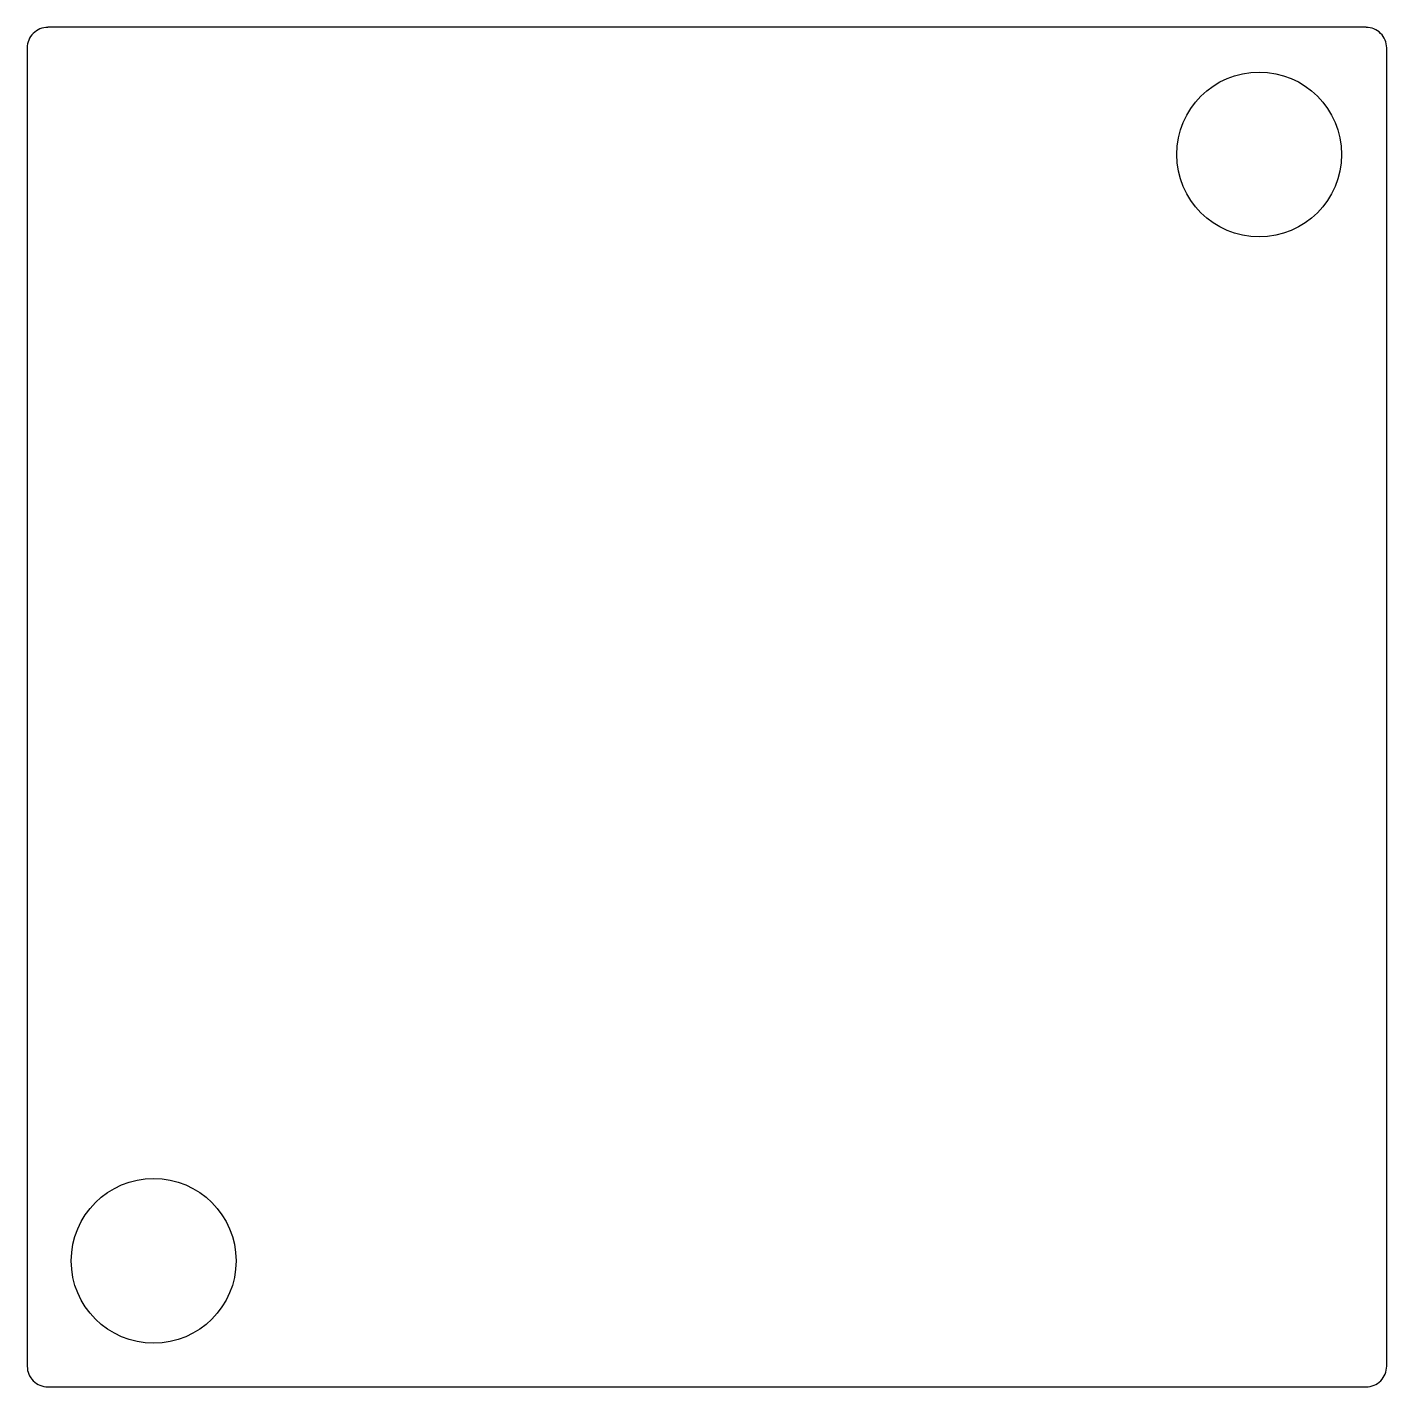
# Model space of a CAD drawing. Extents: x -32.5 to -3.6, y -17 to 11.9.
import ezdxf

# ---------------------------------------------------------------- set-up
doc = ezdxf.new("R2010")
doc.units = 0
doc.layers.get('0').update_dxf_attribs({"linetype": 'continuous'})

msp = doc.modelspace()

# ---------------------------------------------------------------- linework, layer by layer
at = {"color": 0}
for points in [[(-4.077, 11.903), (-32.077, 11.903)], [(-32.516, 11.464), (-32.516, -16.536)], [(-3.638, -16.536), (-3.638, 11.464)], [(-32.078, -16.975), (-4.077, -16.975)]]:
    msp.add_lwpolyline(points, dxfattribs=at)
for centre in [(-6.35, 9.2), (-29.83, -14.3)]:
    msp.add_circle(centre, 1.75, dxfattribs=at)
for centre, start, end in [((-32.08, 11.464, -1.114), 90, -179.8532), ((-4.076, 11.464, -1.114), 0, 90.1468), ((-32.08, -16.54, -1.114), -180, -89.8532), ((-4.076, -16.54, -1.114), -90, 0.1468)]:
    msp.add_arc(centre, 0.435, start, end, dxfattribs=at)

doc.saveas('drawing.dxf')
